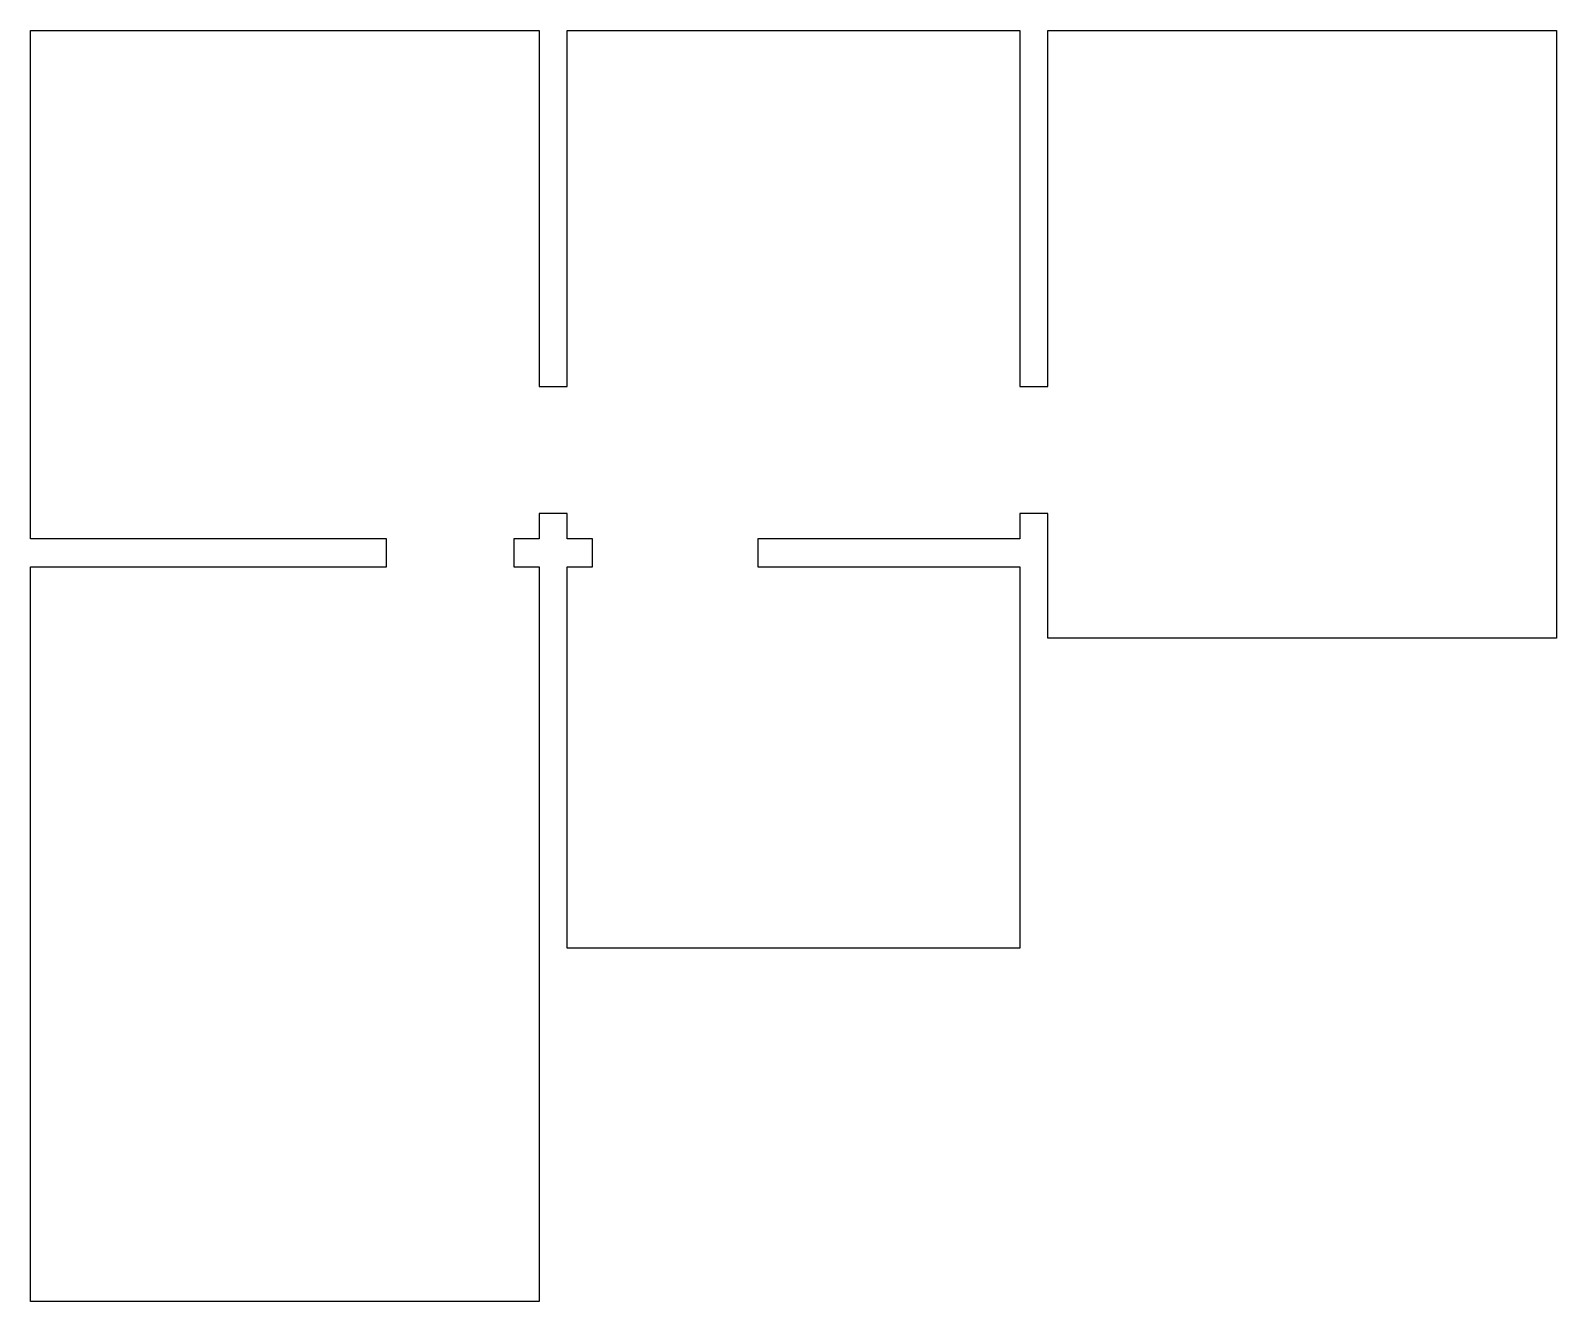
# Model space of a CAD drawing. Header units: millimetres. Extents: x 0 to 12000, y -10000 to 0.
import ezdxf

# ---------------------------------------------------------------- set-up
doc = ezdxf.new("R2010")
doc.units = ezdxf.units.MM
doc.header["$MEASUREMENT"] = 0
doc.layers.get('0').update_dxf_attribs({"color": 1})

msp = doc.modelspace()

# ---------------------------------------------------------------- linework, layer by layer
for p, q in [((0, -4000), (0, 0)), ((0, 0), (4000, 0)), ((4000, 0), (4000, -2800)), ((4220, 0), (7780, 0)), ((4220, -2800), (4220, 0)), ((8000, 0), (12000, 0)), ((8000, -2800), (8000, 0)), ((12000, 0), (12000, -4780)), ((7780, 0), (7780, -2800)), ((4000, -2800), (4220, -2800)), ((7780, -2800), (8000, -2800)), ((4220, -3800), (4000, -3800)), ((4000, -3800), (4000, -4000)), ((4220, -4000), (4220, -3800)), ((8000, -3800), (7780, -3800)), ((7780, -3800), (7780, -4000)), ((8000, -4780), (8000, -3800)), ((2800, -4000), (0, -4000)), ((2800, -4220), (2800, -4000)), ((4000, -4000), (3800, -4000)), ((3800, -4000), (3800, -4220)), ((4420, -4000), (4220, -4000)), ((4420, -4220), (4420, -4000)), ((7780, -4000), (5720, -4000)), ((5720, -4000), (5720, -4220)), ((0, -10000), (0, -4220)), ((0, -4220), (2800, -4220)), ((3800, -4220), (4000, -4220)), ((4000, -4220), (4000, -10000)), ((4220, -7220), (4220, -4220)), ((4220, -4220), (4420, -4220)), ((5720, -4220), (7780, -4220)), ((7780, -4220), (7780, -7220)), ((12000, -4780), (8000, -4780)), ((7780, -7220), (4220, -7220)), ((4000, -10000), (0, -10000))]:
    msp.add_line(p, q)
msp.add_lwpolyline([(0, -4000), (0, 0), (4000, 0), (4000, -2800), (4220, -2800), (4220, 0), (7780, 0), (7780, -2800), (8000, -2800), (8000, 0), (12000, 0), (12000, -4780), (8000, -4780), (8000, -3800), (7780, -3800), (7780, -4000), (5720, -4000), (5720, -4220), (7780, -4220), (7780, -7220), (4220, -7220), (4220, -4220), (4420, -4220), (4420, -4000), (4220, -4000), (4220, -3800), (4000, -3800), (4000, -4000), (3800, -4000), (3800, -4220), (4000, -4220), (4000, -10000), (0, -10000), (0, -4220), (2800, -4220), (2800, -4000)], close=True)

doc.saveas('drawing.dxf')
